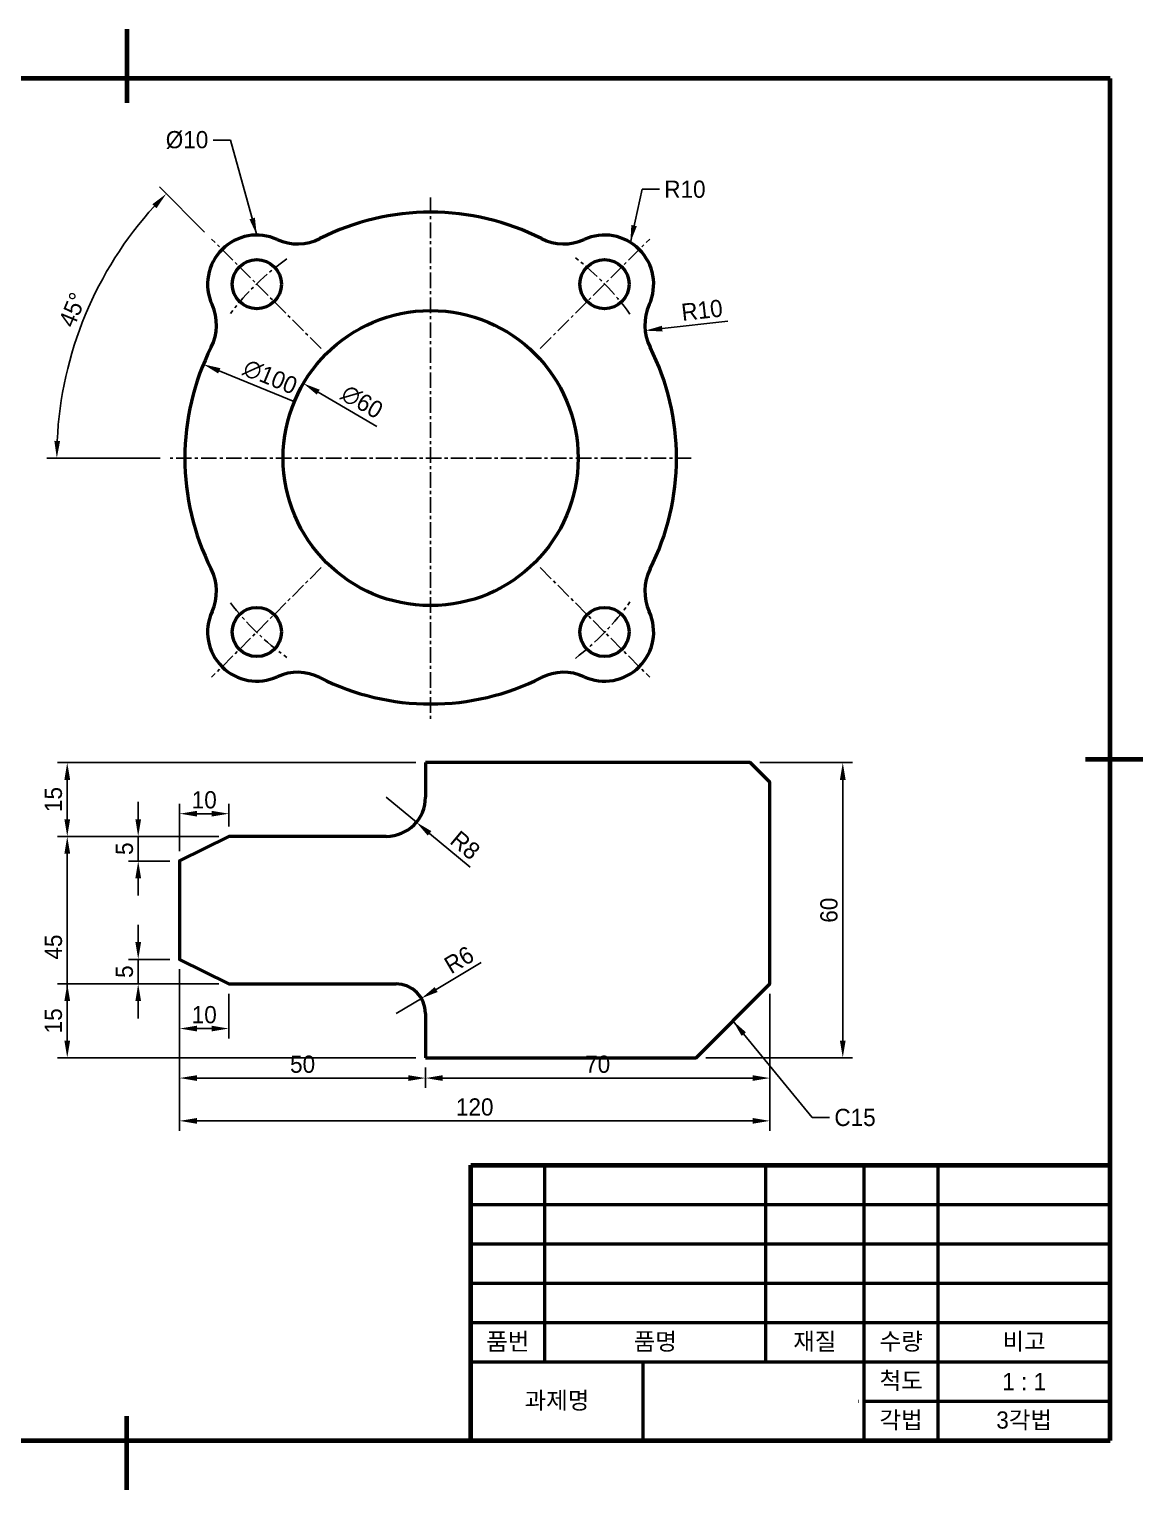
# Model space of a CAD drawing. Header units: millimetres. Extents: x 0 to 2520, y 0 to 297.
# Drawn here: x 1030.2 to 1255, y 0 to 297 of the extents above; entities that cross this region are included whole.
import ezdxf

# ---------------------------------------------------------------- set-up
doc = ezdxf.new("R2010")
doc.units = ezdxf.units.MM
doc.header["$LTSCALE"] = 0.1
doc.linetypes.add('CENTER', pattern=[50.8, 31.75, -6.35, 6.35, -6.35])
for name, color, linetype, lineweight in [('1.윤곽선', 5, 'Continuous', 70), ('2.외형선', 3, 'Continuous', 50), ('4.일반주서', 2, 'Continuous', 35), ('5.중심선', 1, 'CENTER', 25)]:
    doc.layers.add(name, color=color, linetype=linetype, lineweight=lineweight)
doc.styles.add('굴림', font='')
doc.styles.get('굴림').set_extended_font_data('Gulim')
doc.dimstyles.new('기계제도기능사치수', dxfattribs={"dimtxt": 3.5, "dimasz": 3.5, "dimexe": 2, "dimexo": 2, "dimgap": 1, "dimtad": 1, "dimdsep": 46, "dimtxsty": '굴림', "dimcen": 2.5, "dimclrd": 1, "dimclre": 1, "dimclrt": 2, "dimazin": 2, "dimtfac": 1, "dimtmove": 0, "dimatfit": 3, "dimfxl": 1, "dimarcsym": 0})

# ---------------------------------------------------------------- blocks, each defined once
blk = doc.blocks.new('*D18')
at = {"layer": '2.외형선', "color": 1, "lineweight": -2, "transparency": 16777216}
for p, q in [((1065.85, 255.75), (1056.64, 264.96)), ((1056.81, 209.79), (1033.79, 209.79))]:
    blk.add_line(p, q, dxfattribs=at)
blk.add_arc((1111.81, 209.79), 76.02, 137.6382, 177.3618, dxfattribs=at)
at = {"layer": '2.외형선', "color": 1, "transparency": 16777216}
for points in [[(1055.22, 261.41), (1056.06, 260.61), (1058.06, 263.54)], [(1036.46, 213.27), (1035.29, 213.3), (1035.79, 209.79)]]:
    blk.add_solid(points, dxfattribs=at)
at = {"layer": 'Defpoints', "color": 0, "transparency": 16777216}
for p in [(1067.26, 254.34), (1045.98, 247.8), (1089.54, 232.06), (1058.81, 209.79), (1164.81, 209.79)]:
    blk.add_point(p, dxfattribs=at)
at = {"layer": '2.외형선', "color": 2, "transparency": 16777216, "insert": (1038.99, 239.95), "char_height": 3.5, "attachment_point": 5, "rotation": 67.5, "style": '굴림'}
blk.add_mtext('45°', dxfattribs=at)
blk = doc.blocks.new('*D19')
at = {"layer": '2.외형선', "color": 1, "lineweight": -2, "transparency": 16777216}
blk.add_line((1100.9, 216.19), (1088.96, 223.2), dxfattribs=at)
at = {"layer": '2.외형선', "color": 1, "transparency": 16777216}
blk.add_solid([(1089.25, 223.7), (1088.66, 222.7), (1085.94, 224.97)], dxfattribs=at)
at = {"layer": 'Defpoints', "color": 0, "transparency": 16777216}
for p in [(1085.94, 224.97), (1137.69, 194.61)]:
    blk.add_point(p, dxfattribs=at)
at = {"layer": '2.외형선', "color": 2, "transparency": 16777216, "insert": (1097.85, 221.22), "char_height": 3.5, "attachment_point": 5, "rotation": 329.5967, "style": '굴림'}
blk.add_mtext('∅60', dxfattribs=at)
blk = doc.blocks.new('*D20')
at = {"layer": '2.외형선', "color": 1, "lineweight": -2, "transparency": 16777216}
blk.add_line((1084.17, 221.2), (1068.83, 227.53), dxfattribs=at)
at = {"layer": '2.외형선', "color": 1, "transparency": 16777216}
blk.add_solid([(1069.05, 228.07), (1068.61, 226.99), (1065.59, 228.86)], dxfattribs=at)
at = {"layer": 'Defpoints', "color": 0, "transparency": 16777216}
for p in [(1065.59, 228.86), (1158.03, 190.71)]:
    blk.add_point(p, dxfattribs=at)
at = {"layer": '2.외형선', "color": 2, "transparency": 16777216, "insert": (1079.18, 226.28), "char_height": 3.5, "attachment_point": 5, "rotation": 337.5737, "style": '굴림'}
blk.add_mtext('∅100', dxfattribs=at)
blk = doc.blocks.new('*D21')
at = {"layer": '2.외형선', "color": 1, "lineweight": -2, "transparency": 16777216}
blk.add_line((1172.24, 237.63), (1158.91, 236.11), dxfattribs=at)
at = {"layer": '2.외형선', "color": 1, "transparency": 16777216}
blk.add_solid([(1158.84, 236.69), (1158.97, 235.53), (1155.43, 235.71)], dxfattribs=at)
at = {"layer": 'Defpoints', "color": 0, "transparency": 16777216}
for p in [(1155.43, 235.71), (1165.36, 236.85)]:
    blk.add_point(p, dxfattribs=at)
at = {"layer": '2.외형선', "color": 2, "transparency": 16777216, "insert": (1166.99, 239.85), "char_height": 3.5, "attachment_point": 5, "rotation": 6.503, "style": '굴림'}
blk.add_mtext('R10', dxfattribs=at)
blk = doc.blocks.new('*D31')
at = {"layer": '2.외형선', "color": 1, "lineweight": -2, "transparency": 16777216}
for p, q in [((1060.77, 105.86), (1060.77, 81.72)), ((1064.27, 83.72), (1107.27, 83.72)), ((1110.77, 85.86), (1110.77, 81.72))]:
    blk.add_line(p, q, dxfattribs=at)
at = {"layer": '2.외형선', "color": 1, "transparency": 16777216}
for points in [[(1064.27, 84.3), (1064.27, 83.14), (1060.77, 83.72)], [(1107.27, 84.3), (1107.27, 83.14), (1110.77, 83.72)]]:
    blk.add_solid(points, dxfattribs=at)
at = {"layer": 'Defpoints', "color": 0, "transparency": 16777216}
for p in [(1060.77, 107.86), (1110.77, 87.86), (1110.77, 83.72)]:
    blk.add_point(p, dxfattribs=at)
at = {"layer": '2.외형선', "color": 2, "transparency": 16777216, "insert": (1085.77, 86.52), "char_height": 3.5, "attachment_point": 5, "style": '굴림'}
blk.add_mtext('50', dxfattribs=at)
blk = doc.blocks.new('*D32')
at = {"layer": '2.외형선', "color": 1, "lineweight": -2, "transparency": 16777216}
for p, q in [((1180.77, 100.86), (1180.77, 81.72)), ((1110.77, 85.86), (1110.77, 81.72)), ((1114.27, 83.72), (1177.27, 83.72))]:
    blk.add_line(p, q, dxfattribs=at)
at = {"layer": '2.외형선', "color": 1, "transparency": 16777216}
for points in [[(1114.27, 84.3), (1114.27, 83.14), (1110.77, 83.72)], [(1177.27, 84.3), (1177.27, 83.14), (1180.77, 83.72)]]:
    blk.add_solid(points, dxfattribs=at)
at = {"layer": 'Defpoints', "color": 0, "transparency": 16777216}
for p in [(1180.77, 102.86), (1110.77, 87.86), (1180.77, 83.72)]:
    blk.add_point(p, dxfattribs=at)
at = {"layer": '2.외형선', "color": 2, "transparency": 16777216, "insert": (1145.77, 86.52), "char_height": 3.5, "attachment_point": 5, "style": '굴림'}
blk.add_mtext('70', dxfattribs=at)
blk = doc.blocks.new('*D33')
at = {"layer": '2.외형선', "color": 1, "lineweight": -2, "transparency": 16777216}
for p, q in [((1060.77, 105.86), (1060.77, 73.02)), ((1180.77, 100.86), (1180.77, 73.02)), ((1064.27, 75.02), (1177.27, 75.02))]:
    blk.add_line(p, q, dxfattribs=at)
at = {"layer": '2.외형선', "color": 1, "transparency": 16777216}
for points in [[(1064.27, 75.6), (1064.27, 74.43), (1060.77, 75.02)], [(1177.27, 75.6), (1177.27, 74.43), (1180.77, 75.02)]]:
    blk.add_solid(points, dxfattribs=at)
at = {"layer": 'Defpoints', "color": 0, "transparency": 16777216}
for p in [(1060.77, 107.86), (1180.77, 102.86), (1180.77, 75.02)]:
    blk.add_point(p, dxfattribs=at)
at = {"layer": '2.외형선', "color": 2, "transparency": 16777216, "insert": (1120.77, 77.82), "char_height": 3.5, "attachment_point": 5, "style": '굴림'}
blk.add_mtext('120', dxfattribs=at)
blk = doc.blocks.new('*D34')
at = {"layer": '2.외형선', "color": 1, "lineweight": -2, "transparency": 16777216}
for p, q in [((1178.77, 147.86), (1197.62, 147.86)), ((1195.62, 144.36), (1195.62, 91.36)), ((1167.77, 87.86), (1197.62, 87.86))]:
    blk.add_line(p, q, dxfattribs=at)
at = {"layer": '2.외형선', "color": 1, "transparency": 16777216}
for points in [[(1195.03, 144.36), (1196.2, 144.36), (1195.62, 147.86)], [(1195.03, 91.36), (1196.2, 91.36), (1195.62, 87.86)]]:
    blk.add_solid(points, dxfattribs=at)
at = {"layer": 'Defpoints', "color": 0, "transparency": 16777216}
for p in [(1176.77, 147.86), (1165.77, 87.86), (1195.62, 87.86)]:
    blk.add_point(p, dxfattribs=at)
at = {"layer": '2.외형선', "color": 2, "transparency": 16777216, "insert": (1192.82, 117.86), "char_height": 3.5, "attachment_point": 5, "rotation": 90, "style": '굴림'}
blk.add_mtext('60', dxfattribs=at)
blk = doc.blocks.new('*D35')
at = {"layer": '2.외형선', "color": 1, "lineweight": -2, "transparency": 16777216}
for p, q in [((1068.77, 102.86), (1035.91, 102.86)), ((1037.91, 99.36), (1037.91, 91.36)), ((1108.77, 87.86), (1035.91, 87.86))]:
    blk.add_line(p, q, dxfattribs=at)
at = {"layer": '2.외형선', "color": 1, "transparency": 16777216}
for points in [[(1037.33, 99.36), (1038.5, 99.36), (1037.91, 102.86)], [(1037.33, 91.36), (1038.5, 91.36), (1037.91, 87.86)]]:
    blk.add_solid(points, dxfattribs=at)
at = {"layer": 'Defpoints', "color": 0, "transparency": 16777216}
for p in [(1070.77, 102.86), (1037.91, 87.86), (1110.77, 87.86)]:
    blk.add_point(p, dxfattribs=at)
at = {"layer": '2.외형선', "color": 2, "transparency": 16777216, "insert": (1035.11, 95.36), "char_height": 3.5, "attachment_point": 5, "rotation": 90, "style": '굴림'}
blk.add_mtext('15', dxfattribs=at)
blk = doc.blocks.new('*D36')
at = {"layer": '2.외형선', "color": 1, "lineweight": -2, "transparency": 16777216}
for p, q in [((1068.77, 132.86), (1035.91, 132.86)), ((1037.91, 91.36), (1037.91, 129.36)), ((1108.77, 87.86), (1035.91, 87.86))]:
    blk.add_line(p, q, dxfattribs=at)
at = {"layer": '2.외형선', "color": 1, "transparency": 16777216}
for points in [[(1037.33, 129.36), (1038.5, 129.36), (1037.91, 132.86)], [(1037.33, 91.36), (1038.5, 91.36), (1037.91, 87.86)]]:
    blk.add_solid(points, dxfattribs=at)
at = {"layer": 'Defpoints', "color": 0, "transparency": 16777216}
for p in [(1037.91, 132.86), (1070.77, 132.86), (1110.77, 87.86)]:
    blk.add_point(p, dxfattribs=at)
at = {"layer": '2.외형선', "color": 2, "transparency": 16777216, "insert": (1035.12, 110.36), "char_height": 3.5, "attachment_point": 5, "rotation": 90, "style": '굴림'}
blk.add_mtext('45', dxfattribs=at)
blk = doc.blocks.new('*D37')
at = {"layer": '2.외형선', "color": 1, "lineweight": -2, "transparency": 16777216}
for p, q in [((1108.77, 147.86), (1035.91, 147.86)), ((1037.91, 136.36), (1037.91, 144.36)), ((1068.77, 132.86), (1035.91, 132.86))]:
    blk.add_line(p, q, dxfattribs=at)
at = {"layer": '2.외형선', "color": 1, "transparency": 16777216}
for points in [[(1037.33, 144.36), (1038.5, 144.36), (1037.91, 147.86)], [(1037.33, 136.36), (1038.5, 136.36), (1037.91, 132.86)]]:
    blk.add_solid(points, dxfattribs=at)
at = {"layer": 'Defpoints', "color": 0, "transparency": 16777216}
for p in [(1037.91, 147.86), (1110.77, 147.86), (1070.77, 132.86)]:
    blk.add_point(p, dxfattribs=at)
at = {"layer": '2.외형선', "color": 2, "transparency": 16777216, "insert": (1035.11, 140.36), "char_height": 3.5, "attachment_point": 5, "rotation": 90, "style": '굴림'}
blk.add_mtext('15', dxfattribs=at)
blk = doc.blocks.new('*D38')
at = {"layer": '2.외형선', "color": 1, "lineweight": -2, "transparency": 16777216}
for p, q in [((1060.77, 129.86), (1060.77, 139.48)), ((1064.27, 137.48), (1067.27, 137.48)), ((1070.77, 134.86), (1070.77, 139.48))]:
    blk.add_line(p, q, dxfattribs=at)
at = {"layer": '2.외형선', "color": 1, "transparency": 16777216}
for points in [[(1064.27, 138.06), (1064.27, 136.9), (1060.77, 137.48)], [(1067.27, 138.06), (1067.27, 136.9), (1070.77, 137.48)]]:
    blk.add_solid(points, dxfattribs=at)
at = {"layer": 'Defpoints', "color": 0, "transparency": 16777216}
for p in [(1070.77, 137.48), (1070.77, 132.86), (1060.77, 127.86)]:
    blk.add_point(p, dxfattribs=at)
at = {"layer": '2.외형선', "color": 2, "transparency": 16777216, "insert": (1065.77, 140.28), "char_height": 3.5, "attachment_point": 5, "style": '굴림'}
blk.add_mtext('10', dxfattribs=at)
blk = doc.blocks.new('*D39')
at = {"layer": '2.외형선', "color": 1, "lineweight": -2, "transparency": 16777216}
for p, q in [((1052.34, 136.36), (1052.34, 139.86)), ((1068.77, 132.86), (1050.34, 132.86)), ((1052.34, 127.86), (1052.34, 132.86)), ((1058.77, 127.86), (1050.34, 127.86)), ((1052.34, 124.36), (1052.34, 120.86))]:
    blk.add_line(p, q, dxfattribs=at)
at = {"layer": '2.외형선', "color": 1, "transparency": 16777216}
for points in [[(1051.76, 136.36), (1052.93, 136.36), (1052.34, 132.86)], [(1051.76, 124.36), (1052.93, 124.36), (1052.34, 127.86)]]:
    blk.add_solid(points, dxfattribs=at)
at = {"layer": 'Defpoints', "color": 0, "transparency": 16777216}
for p in [(1052.34, 132.86), (1070.77, 132.86), (1060.77, 127.86)]:
    blk.add_point(p, dxfattribs=at)
at = {"layer": '2.외형선', "color": 2, "transparency": 16777216, "insert": (1049.55, 130.36), "char_height": 3.5, "attachment_point": 5, "rotation": 90, "style": '굴림'}
blk.add_mtext('5', dxfattribs=at)
blk = doc.blocks.new('*D40')
at = {"layer": '2.외형선', "color": 1, "lineweight": -2, "transparency": 16777216}
for p, q in [((1052.34, 111.36), (1052.34, 114.86)), ((1058.77, 107.86), (1050.34, 107.86)), ((1052.34, 107.86), (1052.34, 102.86)), ((1068.77, 102.86), (1050.34, 102.86)), ((1052.34, 99.36), (1052.34, 95.86))]:
    blk.add_line(p, q, dxfattribs=at)
at = {"layer": '2.외형선', "color": 1, "transparency": 16777216}
for points in [[(1051.76, 111.36), (1052.93, 111.36), (1052.34, 107.86)], [(1051.76, 99.36), (1052.93, 99.36), (1052.34, 102.86)]]:
    blk.add_solid(points, dxfattribs=at)
at = {"layer": 'Defpoints', "color": 0, "transparency": 16777216}
for p in [(1060.77, 107.86), (1052.34, 102.86), (1070.77, 102.86)]:
    blk.add_point(p, dxfattribs=at)
at = {"layer": '2.외형선', "color": 2, "transparency": 16777216, "insert": (1049.55, 105.36), "char_height": 3.5, "attachment_point": 5, "rotation": 90, "style": '굴림'}
blk.add_mtext('5', dxfattribs=at)
blk = doc.blocks.new('*D41')
at = {"layer": '2.외형선', "color": 1, "lineweight": -2, "transparency": 16777216}
for p, q in [((1060.77, 105.86), (1060.77, 91.79)), ((1070.77, 100.86), (1070.77, 91.79)), ((1067.27, 93.79), (1064.27, 93.79))]:
    blk.add_line(p, q, dxfattribs=at)
at = {"layer": '2.외형선', "color": 1, "transparency": 16777216}
for points in [[(1064.27, 94.37), (1064.27, 93.21), (1060.77, 93.79)], [(1067.27, 94.37), (1067.27, 93.21), (1070.77, 93.79)]]:
    blk.add_solid(points, dxfattribs=at)
at = {"layer": 'Defpoints', "color": 0, "transparency": 16777216}
for p in [(1060.77, 107.86), (1070.77, 102.86), (1060.77, 93.79)]:
    blk.add_point(p, dxfattribs=at)
at = {"layer": '2.외형선', "color": 2, "transparency": 16777216, "insert": (1065.77, 96.59), "char_height": 3.5, "attachment_point": 5, "style": '굴림'}
blk.add_mtext('10', dxfattribs=at)
blk = doc.blocks.new('*D42')
at = {"layer": '2.외형선', "color": 1, "lineweight": -2, "transparency": 16777216}
for p, q in [((1122.11, 107.2), (1112.93, 101.73)), ((1104.77, 96.86), (1109.93, 99.93))]:
    blk.add_line(p, q, dxfattribs=at)
at = {"layer": '2.외형선', "color": 1, "transparency": 16777216}
blk.add_solid([(1112.63, 102.23), (1113.23, 101.22), (1109.93, 99.93)], dxfattribs=at)
at = {"layer": 'Defpoints', "color": 0, "transparency": 16777216}
for p in [(1109.93, 99.93), (1104.77, 96.86)]:
    blk.add_point(p, dxfattribs=at)
at = {"layer": '2.외형선', "color": 2, "transparency": 16777216, "insert": (1117.59, 107.76), "char_height": 3.5, "attachment_point": 5, "rotation": 30.7978, "style": '굴림'}
blk.add_mtext('R6', dxfattribs=at)
blk = doc.blocks.new('*D43')
at = {"layer": '2.외형선', "color": 1, "lineweight": -2, "transparency": 16777216}
for p, q in [((1102.77, 140.86), (1108.91, 135.73)), ((1119.82, 126.59), (1111.59, 133.48))]:
    blk.add_line(p, q, dxfattribs=at)
at = {"layer": '2.외형선', "color": 1, "transparency": 16777216}
blk.add_solid([(1111.96, 133.93), (1111.22, 133.03), (1108.91, 135.73)], dxfattribs=at)
at = {"layer": 'Defpoints', "color": 0, "transparency": 16777216}
for p in [(1102.77, 140.86), (1108.91, 135.73)]:
    blk.add_point(p, dxfattribs=at)
at = {"layer": '2.외형선', "color": 2, "transparency": 16777216, "insert": (1118.84, 131.06), "char_height": 3.5, "attachment_point": 5, "rotation": 320.072, "style": '굴림'}
blk.add_mtext('R8', dxfattribs=at)

msp = doc.modelspace()

# ---------------------------------------------------------------- linework, layer by layer
at = {"layer": '1.윤곽선'}
for p, q in [((1050, 297), (1050, 282)), ((1250, 287), (850, 287)), ((1250, 10), (1250, 287)), ((1260, 148.5), (1245, 148.5)), ((1120, 66), (1250, 66)), ((1120, 10), (1120, 66)), ((1050, 0), (1050, 15)), ((850, 10), (1250, 10))]:
    msp.add_line(p, q, dxfattribs=at)
at = {"layer": '2.외형선'}
for p, q in [((1110.771, 147.861), (1110.771, 140.861)), ((1110.771, 96.861), (1110.771, 87.861)), ((1135, 26), (1135, 66)), ((1180, 26), (1180, 66)), ((1200, 10), (1200, 66)), ((1215, 10), (1215, 66)), ((1120, 58), (1250, 58)), ((1120, 50), (1250, 50)), ((1120, 42), (1250, 42)), ((1120, 34), (1250, 34)), ((1120, 26), (1250, 26)), ((1155, 10), (1155, 26)), ((1198.76, 18), (1198.833, 18)), ((1200, 18), (1250, 18))]:
    msp.add_line(p, q, dxfattribs=at)
for points in [[(1110.771, 87.861), (1165.771, 87.861), (1180.771, 102.861), (1180.771, 143.861), (1176.771, 147.861), (1110.771, 147.861)], [(1102.771, 132.861), (1070.771, 132.861), (1060.771, 127.861), (1060.771, 107.861), (1070.771, 102.861), (1104.771, 102.861)]]:
    msp.add_lwpolyline(points, dxfattribs=at)
for centre, radius in [((1076.456, 245.143), 5), ((1147.167, 245.143), 5), ((1111.811, 209.788), 30), ((1076.456, 174.433), 5), ((1147.167, 174.433), 5)]:
    msp.add_circle(centre, radius, dxfattribs=at)
for centre, radius, start, end in [((1111.811, 209.788), 50, 63.19487, 116.80513), ((1076.456, 245.143), 10, 65.48732, 204.51268), ((1084.754, 263.341), 10, 245.48732, 296.80513), ((1138.869, 263.341), 10, 243.19487, 294.51268), ((1147.167, 245.143), 10, 335.48732, 114.51268), ((1058.259, 236.846), 10, 333.19487, 24.51268), ((1165.364, 236.846), 10, 155.48732, 206.80513), ((1111.811, 209.788), 50, 153.19487, 206.80513), ((1111.811, 209.788), 50, 333.19487, 26.80513), ((1058.259, 182.731), 10, 335.48732, 26.80513), ((1165.364, 182.731), 10, 153.19487, 204.51268), ((1076.456, 174.433), 10, 155.48732, 294.51268), ((1147.167, 174.433), 10, 245.48732, 24.51268), ((1084.754, 156.235), 10, 63.19487, 114.51268), ((1111.811, 209.788), 50, 243.19487, 296.80513), ((1138.869, 156.235), 10, 65.48732, 116.80513), ((1102.771, 140.861), 8, 270, 0), ((1104.771, 96.861), 6, 0, 90)]:
    msp.add_arc(centre, radius, start, end, dxfattribs=at)
at = {"layer": '5.중심선'}
for p, q in [((1111.811, 262.788), (1111.811, 156.788)), ((1089.537, 232.062), (1067.264, 254.336)), ((1134.085, 232.062), (1156.359, 254.336)), ((1164.811, 209.788), (1058.811, 209.788)), ((1089.537, 187.514), (1067.264, 165.24)), ((1134.085, 187.514), (1156.359, 165.24))]:
    msp.add_line(p, q, dxfattribs=at)
for centre, start, end in [((1114.021, 206.357), 125.59252, 142.5753), ((1108.381, 207.578), 35.59252, 52.5753), ((1114.021, 213.219), 217.4247, 234.40748), ((1108.381, 211.998), 307.4247, 324.40748)]:
    msp.add_arc(centre, 54.06, start, end, dxfattribs=at)

# ---------------------------------------------------------------- texts
at = {"layer": '2.외형선', "color": 2, "char_height": 3.5, "style": '굴림'}
for s, insert, attachment_point in [('%%C10', (1066.596, 272.663), 9), ('R10', (1159.32, 266.219), 1), ('C15', (1193.912, 77.471), 1)]:
    msp.add_mtext(s, dxfattribs=dict(at, insert=insert, attachment_point=attachment_point))
at = {"layer": '4.일반주서', "char_height": 3.5, "attachment_point": 5, "style": '굴림'}
for s, insert, width in [('품번', (1127.5, 30), 15), ('품명', (1157.5, 30), 45), ('재질', (1189.926, 30), 19.8528), ('수량', (1207.5, 30), 15), ('비고', (1232.5, 30), 35), ('척도', (1207.5, 22), 15), ('1 : 1', (1232.5, 22), 35), ('과제명', (1137.5, 18), 35), ('각법', (1207.463, 14), 15.0736), ('3각법', (1232.5, 14), 35)]:
    msp.add_mtext(s, dxfattribs=dict(at, insert=insert, width=width))

# ---------------------------------------------------------------- dimensions: what is measured, and where the dimension line sits
at = {"layer": '2.외형선'}
dim = msp.add_angular_dim_2l(base=(1045.977, 247.798), line1=((1164.811, 209.788), (1058.811, 209.788)), line2=((1089.537, 232.062), (1067.264, 254.336)), dimstyle='기계제도기능사치수', dxfattribs=at)
dim.commit()
dim.dimension.update_dxf_attribs({"geometry": '*D18', "text_midpoint": (1038.995, 239.95)})
dim = msp.add_radius_dim(center=(1165.364, 236.846), mpoint=(1155.428, 235.713), dimstyle='기계제도기능사치수', dxfattribs=at)
dim.commit()
dim.dimension.update_dxf_attribs({"geometry": '*D21', "text_midpoint": (1167.311, 237.067), "dimtype": 164})
for p1, p2, picture, middle in [((1158.03, 190.713), (1065.593, 228.863), '*D20', (1078.115, 223.695)), ((1137.686, 194.606), (1085.937, 224.971), '*D19', (1096.439, 218.808))]:
    dim = msp.add_diameter_dim_2p(p1=p1, p2=p2, dimstyle='기계제도기능사치수', dxfattribs=at)
    dim.commit()
    dim.dimension.update_dxf_attribs({"geometry": picture, "text_midpoint": middle, "dimtype": 163})
for base, p1, p2, picture, middle in [((1037.912, 147.861), (1070.771, 132.861), (1110.771, 147.861), '*D37', (1035.113, 140.361)), ((1037.912, 132.861), (1110.771, 87.861), (1070.771, 132.861), '*D36', (1035.116, 110.361))]:
    dim = msp.add_linear_dim(base=base, p1=p1, p2=p2, angle=90, dimstyle='기계제도기능사치수', override={"dimtmove": 1}, dxfattribs=at)
    dim.commit()
    dim.dimension.update_dxf_attribs({"geometry": picture, "text_midpoint": middle})
for base, p1, p2, picture, middle in [((1195.615, 87.861), (1176.771, 147.861), (1165.771, 87.861), '*D34', (1192.821, 117.861)), ((1052.342, 132.861), (1060.771, 127.861), (1070.771, 132.861), '*D39', (1049.55, 130.361)), ((1052.342, 102.861), (1060.771, 107.861), (1070.771, 102.861), '*D40', (1049.55, 105.361)), ((1037.912, 87.861), (1070.771, 102.861), (1110.771, 87.861), '*D35', (1035.113, 95.361))]:
    dim = msp.add_linear_dim(base=base, p1=p1, p2=p2, angle=90, dimstyle='기계제도기능사치수', dxfattribs=at)
    dim.commit()
    dim.dimension.update_dxf_attribs({"geometry": picture, "text_midpoint": middle})
for base, p1, p2, picture, middle in [((1070.771, 137.48), (1060.771, 127.861), (1070.771, 132.861), '*D38', (1065.771, 140.278)), ((1110.771, 83.721), (1060.771, 107.861), (1110.771, 87.861), '*D31', (1085.771, 86.516)), ((1180.771, 75.017), (1060.771, 107.861), (1180.771, 102.861), '*D33', (1120.771, 77.816)), ((1060.771, 93.791), (1070.771, 102.861), (1060.771, 107.861), '*D41', (1065.771, 96.59))]:
    dim = msp.add_linear_dim(base=base, p1=p1, p2=p2, dimstyle='기계제도기능사치수', dxfattribs=at)
    dim.commit()
    dim.dimension.update_dxf_attribs({"geometry": picture, "text_midpoint": middle})
for center, mpoint, picture, middle in [((1102.771, 140.861), (1108.906, 135.727), '*D43', (1118.844, 131.059)), ((1104.771, 96.861), (1109.925, 99.933), '*D42', (1117.592, 107.761))]:
    dim = msp.add_radius_dim(center=center, mpoint=mpoint, dimstyle='기계제도기능사치수', dxfattribs=at)
    dim.commit()
    dim.dimension.update_dxf_attribs({"geometry": picture, "text_midpoint": middle})
dim = msp.add_linear_dim(base=(1180.771, 83.721), p1=(1110.771, 87.861), p2=(1180.771, 102.861), dimstyle='기계제도기능사치수', override={"dimtmove": 1}, dxfattribs=at)
dim.commit()
dim.dimension.update_dxf_attribs({"geometry": '*D32', "text_midpoint": (1145.771, 86.518)})

# ---------------------------------------------------------------- leaders
at = {"layer": '2.외형선', "annotation_type": 0, "has_hookline": 1}
for points, hookline_direction, text_width in [([(1076.456, 255.143), (1071.096, 274.413), (1067.596, 274.413)], 1, 7.987), ([(1152.424, 253.65), (1154.82, 264.469), (1158.32, 264.469)], 0, 7.918), ([(1173.271, 95.361), (1189.412, 75.721), (1192.912, 75.721)], 0, 8.324)]:
    msp.add_leader(points, dimstyle='기계제도기능사치수', override={"dimgap": 1, "dimtad": 0}, dxfattribs=dict(at, hookline_direction=hookline_direction, text_width=text_width))

doc.saveas('drawing.dxf')
